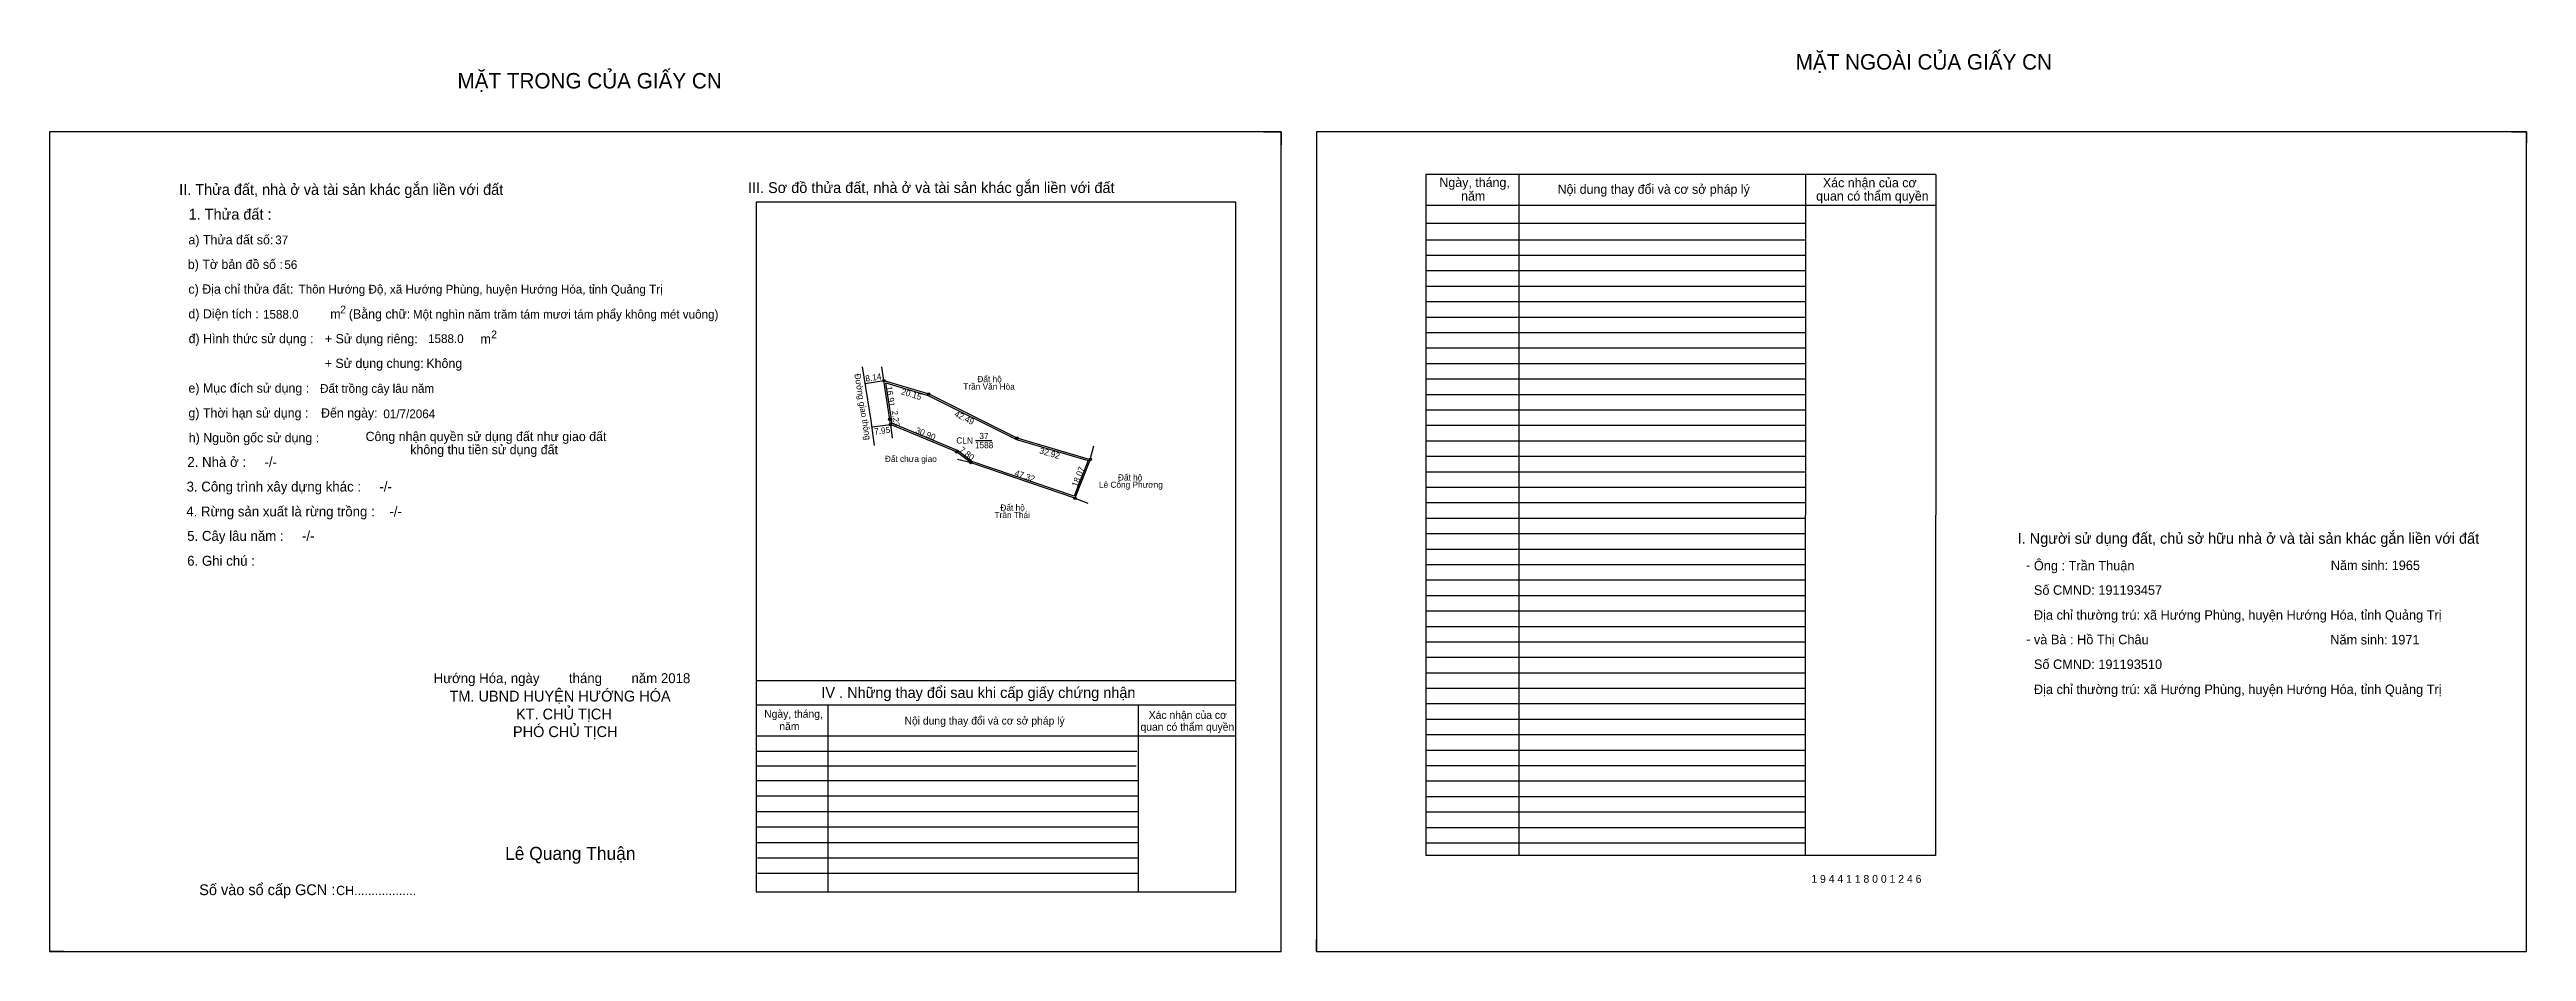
# Model space of a CAD drawing. Extents: x 531528 to 535035, y 1848507 to 1849090.
# Drawn here: x 533434 to 535035, y 1848507 to 1849090 of the extents above.
import ezdxf

# ---------------------------------------------------------------- set-up
doc = ezdxf.new("R2010")
doc.units = 0
for name, color, linetype in [('Default', 7, 'Continuous'), ('Level 10', 7, 'Continuous'), ('Level 11', 7, 'Continuous'), ('Level 13', 7, 'Continuous'), ('Level 23', 7, 'Continuous'), ('Level 27', 7, 'Continuous'), ('Level 36', 7, 'Continuous'), ('Level 49', 7, 'Continuous'), ('Level 5', 7, 'Continuous'), ('Level 55', 7, 'Continuous'), ('Level 6', 7, 'Continuous'), ('Level 7', 7, 'Continuous'), ('Level 8', 7, 'Continuous'), ('Level 9', 7, 'Continuous')]:
    doc.layers.add(name, color=color, linetype=linetype)

msp = doc.modelspace()

# ---------------------------------------------------------------- linework, layer by layer
at = {"layer": 'Level 10'}
for p, q in [((534218.4, 1849037), (534229.8, 1849037)), ((534229.8, 1849037), (534229.8, 1849028.6)), ((535025.2, 1849037), (535034.8, 1849037)), ((535034.8, 1849037), (535034.8, 1849029.6)), ((534106.4, 1848825.2), (534096.5, 1848800)), ((533433.6, 1848514.8), (533433.6, 1848507)), ((533442.8, 1848507), (533433.6, 1848507)), ((534252.6, 1848507), (534252.6, 1848514.8)), ((534252.6, 1848507), (534259.6, 1848507))]:
    msp.add_line(p, q, dxfattribs=at)
for points in [[(533433.6, 1848507), (534229.8, 1848507), (534229.8, 1849037), (533433.6, 1849037)], [(534252.6, 1848507), (535034.8, 1848507), (535034.8, 1849037), (534252.6, 1849037)], [(533977.2, 1848847.7), (533976.8, 1848851), (533973, 1848876.1), (534002, 1848867.5), (534059, 1848839), (534106.4, 1848825.2), (534096.5, 1848800), (534029.3, 1848823), (534020, 1848830)], [(533978.1, 1848848.5), (533977.8, 1848851.2), (533974.3, 1848874.6), (534001.6, 1848866.5), (534058.6, 1848838), (534105, 1848824.5), (534095.9, 1848801.3), (534029.8, 1848823.9), (534020.5, 1848830.9)]]:
    msp.add_lwpolyline(points, close=True, dxfattribs=at)
at = {"layer": 'Level 11'}
for centre in [(533973, 1848876.1), (534002, 1848867.5), (533976.8, 1848851), (533977.2, 1848847.7), (533977.2, 1848847.7), (534020, 1848830), (534059, 1848839), (534106.4, 1848825.2), (534029.3, 1848823), (534096.5, 1848800)]:
    msp.add_circle(centre, 0.75, dxfattribs=at)
at = {"layer": 'Level 23'}
msp.add_lwpolyline([(533966.9, 1848834.2), (533964.8, 1848850.3), (533959.2, 1848885.1)], dxfattribs=at)
at = {"layer": 'Level 27'}
for p, q in [((533973, 1848876.1), (533971.7, 1848885)), ((533977.2, 1848847.7), (533978.3, 1848838.8)), ((534106.4, 1848825.2), (534108.7, 1848833.9)), ((534029.3, 1848823), (534020.6, 1848825.1)), ((534096.5, 1848800), (534104.9, 1848796.8))]:
    msp.add_line(p, q, dxfattribs=at)
at = {"layer": 'Level 5'}
for p, q in [((533960.9, 1848874.3), (533973, 1848876.1)), ((533965.3, 1848846.3), (533977.2, 1848847.7)), ((533965.3, 1848846.3), (533965.3, 1848846.3)), ((533965.3, 1848846.3), (533965.3, 1848846.3))]:
    msp.add_line(p, q, dxfattribs=at)
at = {"layer": 'Level 7'}
for p, q in [((534568.6, 1848967), (534323.4, 1848967)), ((534568.6, 1848957), (534323.4, 1848957)), ((534568.6, 1848947), (534323.4, 1848947)), ((534568.6, 1848937), (534323.4, 1848937)), ((534568.6, 1848927), (534323.4, 1848927)), ((534568.6, 1848917), (534323.4, 1848917)), ((534568.6, 1848907), (534323.4, 1848907)), ((534568.6, 1848897), (534323.4, 1848897)), ((534568.6, 1848887), (534323.4, 1848887)), ((534568.6, 1848877), (534323.4, 1848877)), ((534568.6, 1848867), (534323.4, 1848867)), ((534568.6, 1848857), (534323.4, 1848857)), ((534568.6, 1848847), (534323.4, 1848847)), ((534568.6, 1848837), (534323.4, 1848837)), ((534568.6, 1848827), (534323.4, 1848827)), ((534568.6, 1848817), (534323.4, 1848817)), ((534568.6, 1848807), (534323.4, 1848807)), ((534568.6, 1848797), (534323.4, 1848797)), ((534568.6, 1848787), (534323.4, 1848787)), ((534568.6, 1848777), (534323.4, 1848777)), ((534568.6, 1848767), (534323.4, 1848767)), ((534568.6, 1848757), (534323.4, 1848757)), ((534568.6, 1848747), (534323.4, 1848747)), ((534568.6, 1848737), (534323.4, 1848737)), ((534568.6, 1848727), (534323.4, 1848727)), ((534568.6, 1848717), (534323.4, 1848717)), ((534568.6, 1848707), (534323.4, 1848707)), ((534568.6, 1848697), (534323.4, 1848697)), ((534568.6, 1848687), (534323.4, 1848687)), ((534568.6, 1848677), (534323.4, 1848677)), ((534568.6, 1848667), (534323.4, 1848667)), ((534568.6, 1848657), (534323.4, 1848657)), ((534136.5, 1848636.3), (533890.4, 1848636.3)), ((534568.6, 1848647), (534323.4, 1848647)), ((534568.6, 1848637), (534323.4, 1848637)), ((534136.1, 1848626.8), (533890.4, 1848626.8)), ((534568.6, 1848627), (534323.4, 1848627)), ((534137.4, 1848617.3), (533890.4, 1848617.3)), ((534137.4, 1848607.3), (533890.4, 1848607.3)), ((534568.6, 1848617), (534323.4, 1848617)), ((534568.6, 1848607), (534323.4, 1848607)), ((534137.4, 1848597.3), (533890.4, 1848597.3)), ((534137.4, 1848587.3), (533890.4, 1848587.3)), ((534568.6, 1848597), (534323.4, 1848597)), ((534568.6, 1848587), (534323.4, 1848587)), ((534137.4, 1848577.3), (533890.4, 1848577.3)), ((534568.6, 1848577), (534323.4, 1848577)), ((534137.4, 1848567.3), (533891.2, 1848567.3)), ((534137.4, 1848557.3), (533891.2, 1848557.3))]:
    msp.add_line(p, q, dxfattribs=at)
at = {"layer": 'Level 8'}
for p, q in [((534653, 1849009.4), (534323.4, 1849009.4)), ((534323.4, 1849009.4), (534323.4, 1848569)), ((534383.4, 1849009.4), (534383.4, 1848569)), ((534568.7, 1849009.2), (534568.6, 1848569)), ((534653, 1849009.4), (534652.8, 1848569)), ((534200.4, 1848991.6), (533890.4, 1848991.6)), ((533890.4, 1848991.6), (533890.4, 1848545.6)), ((534200.4, 1848545.6), (534200.4, 1848991.6)), ((534653, 1848989.4), (534323.4, 1848989.4)), ((534568.6, 1848977.7), (534323.4, 1848977.7)), ((534200.4, 1848682), (533890.4, 1848682)), ((534200.4, 1848666.2), (533890.4, 1848666.2)), ((533936.7, 1848666.2), (533936.7, 1848545.6)), ((534137.4, 1848666.2), (534137.4, 1848545.6)), ((534200.4, 1848646.2), (533890.4, 1848646.2)), ((534652.8, 1848569), (534323.4, 1848569)), ((533890.4, 1848545.6), (534200.4, 1848545.6))]:
    msp.add_line(p, q, dxfattribs=at)
at = {"layer": 'Level 9'}
msp.add_line((534032.3, 1848837.4), (534042.7, 1848837.4), dxfattribs=at)

# ---------------------------------------------------------------- texts
at = {"layer": 'Default'}
for s, p in [('e) Mục đích sử dụng :', (533523.4, 1848868.3)), ('g) Thời hạn sử dụng :', (533523.4, 1848852.2)), ('Đến ngày:', (533609.1, 1848852.2)), ('h) Nguồn gốc sử dụng :', (533523.6, 1848836.2)), ('Công nhận quyền sử dụng đất như giao đất', (533637.9, 1848837)), ('không thu tiền sử dụng đất', (533666.8, 1848828.5))]:
    msp.add_text(s, height=6, dxfattribs=at).set_placement(p)
at = {"layer": 'Level 13'}
for s, p in [('37', (534034.7, 1848838.3)), ('CLN', (534019.8, 1848835.4)), ('1588', (534031.8, 1848832.4))]:
    msp.add_text(s, height=4, dxfattribs=at).set_placement(p)
at = {"layer": 'Level 36'}
for s, p in [('Trần Văn Hòa', (534024.3, 1848870.3)), ('Đất hộ', (534033.4, 1848875.1)), ('Đất chưa giao', (533973.6, 1848823.5)), ('Lê Công Phương', (534112, 1848806.8)), ('Đất hộ', (534124.3, 1848811.5)), ('Đất hộ', (534048.3, 1848792)), ('Trần Thái', (534044.5, 1848787.2))]:
    msp.add_text(s, height=4, dxfattribs=at).set_placement(p)
at = {"layer": 'Level 49'}
for s, rotation, p in [('16.91', 278.504, (533974.3, 1848872.2)), ('20.15', 343.4532, (533983.8, 1848867.3)), ('2.23', 276.9654, (533978, 1848856.5)), ('30.90', 337.5271, (533993, 1848842.5)), ('42.49', 333.4349, (534018.1, 1848853.3)), ('7.80', 322.9243, (534021.3, 1848830.5)), ('32.92', 343.8059, (534073.2, 1848829.1)), ('47.32', 341.1362, (534057.1, 1848814.7)), ('18.07', 68.5459, (534098, 1848807))]:
    msp.add_text(s, height=4, rotation=rotation, dxfattribs=at).set_placement(p)
at = {"layer": 'Level 5'}
for s, rotation, p in [('Đường giao thông', 279.1289, (533953.9, 1848880.3)), ('8.14', 8.504, (533961.3, 1848875.4)), ('7.95', 6.9654, (533966.9, 1848841.1))]:
    msp.add_text(s, height=4, rotation=rotation, dxfattribs=at).set_placement(p)
at = {"layer": 'Level 55'}
for s, height, p in [('1', 0.6, (533972.9, 1848876.1)), ('28', 0.165, (533972.9, 1848875.9)), ('28', 0.165, (533972.9, 1848875.9)), ('0', 0.165, (533973, 1848875.9)), ('0', 0.165, (533973, 1848875.9)), ('2', 0.6, (534001.8, 1848867.5)), ('28', 0.165, (534001.9, 1848867.3)), ('28', 0.165, (534001.9, 1848867.3)), ('9', 0.6, (533976.6, 1848851)), ('0', 0.165, (533976.7, 1848850.9)), ('0', 0.165, (533976.7, 1848850.9)), ('8', 0.6, (533977, 1848847.7)), ('0', 0.165, (533977.1, 1848847.6)), ('0', 0.165, (533977.1, 1848847.6)), ('0', 0.165, (533977.1, 1848847.6)), ('7', 0.6, (534019.8, 1848830)), ('0', 0.165, (534019.9, 1848829.8)), ('3', 0.6, (534058.8, 1848839)), ('28', 0.165, (534058.9, 1848838.8)), ('28', 0.165, (534058.9, 1848838.8)), ('4', 0.6, (534106.2, 1848825.2)), ('6', 0.6, (534029.1, 1848823)), ('46', 0.165, (534029.2, 1848822.8)), ('0', 0.165, (534029.3, 1848822.8)), ('28', 0.165, (534106.3, 1848825.1)), ('38', 0.165, (534106.3, 1848825.1)), ('28', 0.165, (534106.3, 1848825.1)), ('5', 0.6, (534096.3, 1848800)), ('38', 0.165, (534096.4, 1848799.8)), ('46', 0.165, (534096.4, 1848799.8))]:
    msp.add_text(s, height=height, dxfattribs=at).set_placement(p)
at = {"layer": 'Level 6'}
for s, height, p in [('37', 5.63, (533579.5, 1848964.3)), ('56', 5.63, (533585.4, 1848948.3)), ('Thôn Hướng Độ, xã Hướng Phùng, huyện Hướng Hóa, tỉnh Quảng Trị', 5.64, (533594.6, 1848932.4)), ('1588.0', 5.63, (533571.6, 1848916.2)), ('Một nghìn năm trăm tám mươi tám phẩy không mét vuông)', 5.632, (533668.5, 1848916.2)), ('1588.0', 5.63, (533678.3, 1848900.4)), ('Đất trồng cây lâu năm', 5.64, (533608.5, 1848868.2)), ('01/7/2064', 5.64, (533649.4, 1848851.8)), ('Ông : Trần Thuận', 6.16, (534716.4, 1848753.4)), ('Năm sinh: 1965', 6.16, (534908.3, 1848753.6)), ('Số CMND: 191193457', 6.16, (534716.4, 1848737.6)), ('Địa chỉ thường trú: xã Hướng Phùng, huyện Hướng Hóa, tỉnh Quảng Trị', 6.16, (534716.4, 1848721.5)), ('và Bà : Hồ Thị Châu', 6.16, (534716.4, 1848705.6)), ('Năm sinh: 1971', 6.16, (534908, 1848705.5)), ('Số CMND: 191193510', 6.16, (534716.4, 1848689.6)), ('Địa chỉ thường trú: xã Hướng Phùng, huyện Hướng Hóa, tỉnh Quảng Trị', 6.16, (534716.4, 1848673.4)), ('1 9 4 4 1 1 8 0 0 1 2 4 6', 5.04, (534572.5, 1848551.4))]:
    msp.add_text(s, height=height, dxfattribs=at).set_placement(p)
at = {"layer": 'Level 7'}
for s, height, p in [('MẶT NGOÀI CỦA GIẤY CN', 10, (534562.4, 1849077.2)), ('MẶT TRONG CỦA GIẤY CN', 10, (533697.3, 1849065)), ('II. Thửa đất, nhà ở và tài sản khác gắn liền với đất', 7, (533517.4, 1848996.2)), ('III. Sơ đồ thửa đất, nhà ở và tài sản khác gắn liền với đất', 7, (533885.1, 1848997.4)), ('Ngày, tháng,', 6, (534332.1, 1849001.3)), ('Nội dung thay đổi và cơ sở pháp lý', 6, (534408.5, 1848996.9)), ('Xác nhận của cơ', 6, (534580, 1849001.1)), ('1. Thửa đất :', 7, (533523.5, 1848980.2)), ('năm', 6, (534346.1, 1848992.5)), (' quan có thẩm quyền', 6, (534573.4, 1848992.5)), ('a) Thửa đất số:', 6, (533523.4, 1848964.2)), ('b) Tờ bản đồ số :', 6, (533523, 1848948.3)), ('c) Địa chỉ thửa đất:', 6, (533523.4, 1848932.3)), ('d) Diện tích :', 6, (533523.4, 1848916.3)), ('2', 5, (533621.5, 1848919.6)), ('(Bằng chữ:', 6, (533627.1, 1848916.2)), ('đ) Hình thức sử dụng :', 6, (533523.5, 1848900.3)), ('+ Sử dụng riêng:', 6, (533611.6, 1848900.2)), ('m', 6, (533615.1, 1848916.2)), ('2', 5, (533719.1, 1848903.5)), ('+ Sử dụng chung:', 6, (533611.5, 1848884.3)), ('Không', 6, (533677.2, 1848884.3)), ('m', 6, (533712.2, 1848900.1)), ('2. Nhà ở :     -/-', 6.4, (533522.7, 1848820.3)), ('3. Công trình xây dựng khác :     -/-', 6.4, (533522.2, 1848804.4)), ('4. Rừng sản xuất là rừng trồng :    -/-', 6.4, (533522, 1848788.3)), ('5. Cây lâu năm :     -/-', 6.4, (533522.6, 1848772.5)), ('I. Người sử dụng đất, chủ sở hữu nhà ở và tài sản khác gắn liền với đất', 7, (534705.9, 1848770.6)), ('6. Ghi chú :', 6.4, (533522.6, 1848756.4)), ('-', 6.4, (534711.3, 1848753.6)), ('-', 6.4, (534711.4, 1848705.8)), ('Hướng Hóa, ngày        tháng        năm 2018', 6.4, (533681.9, 1848680.5)), ('TM. UBND HUYỆN HƯỚNG HÓA', 7, (533692.2, 1848668.6)), ('KT. CHỦ TỊCH', 7, (533735.2, 1848657)), ('IV . Những thay đổi sau khi cấp giấy chứng nhận', 7, (533932.6, 1848670.9)), ('PHÓ CHỦ TỊCH', 7, (533733.2, 1848645.6)), ('Ngày, tháng,', 5, (533895.6, 1848658.1)), ('năm', 5, (533905.4, 1848650.1)), ('Nội dung thay đổi và cơ sở pháp lý', 5, (533986.3, 1848653.7)), (' quan có thẩm quyền', 5, (534137, 1848649.7)), ('Xác nhận của cơ', 5, (534144.2, 1848657.4)), ('Lê Quang Thuận', 8.4, (533728.1, 1848566.2)), ('Số vào sổ cấp GCN :', 7, (533530.4, 1848543.4)), ('CH..................', 6, (533618.9, 1848543.4))]:
    msp.add_text(s, height=height, dxfattribs=at).set_placement(p)

doc.saveas('drawing.dxf')
